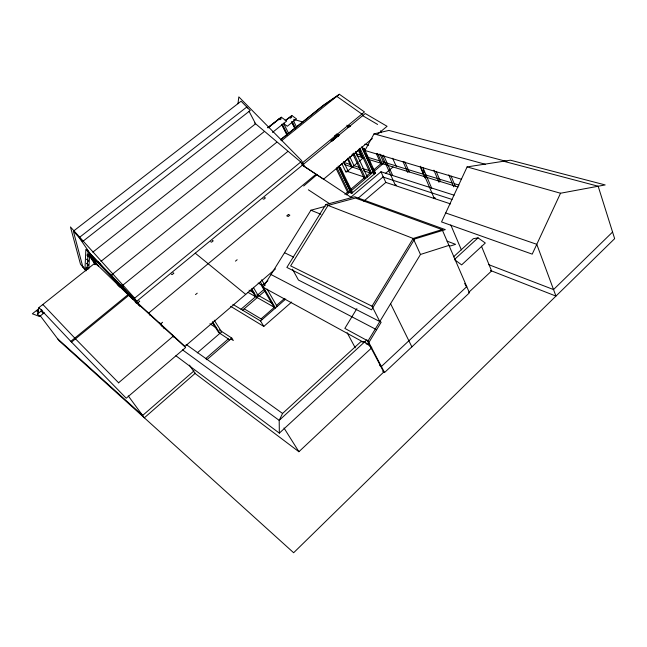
<?xml version="1.0" encoding="UTF-8"?>
<svg xmlns="http://www.w3.org/2000/svg" width="647" height="647" viewBox="0 0 647 647"><rect width="100%" height="100%" fill="white"/><g stroke="black" fill="none" stroke-linecap="round" stroke-linejoin="round"><path stroke-width="0.97" d="M87.199 268.465L88.097 251.723L139.097 305.416M88.809 268.707L89.707 254.061L132.465 299.092M89.707 254.061L97.058 265.019M237.95 103.787L238.824 96.88L301.397 160.375L304.648 166.635M44.295 312.727L39.613 316.464L37.502 313.973L38.949 307.568L95.246 262.892L128.761 295.372L185.649 347.512L126.222 398.22L71.526 342.101L38.949 307.568M41.586 309.46L41.182 311.029L43.292 313.528M42.751 304.899L42.864 304.462L75.505 338.85L118.692 382.887M467.142 166.861L441.537 221.929L532.214 254.142L560.528 193.235L605.163 184.937L510.402 160.197L467.085 166.91L560.528 193.235M279.35 433.134L371.774 347.771L364.714 341.826L360.8 341.745L282.569 413.457L279.189 420.356L279.35 433.134L175.895 355.753M94.333 264.647L95.246 262.892M506.876 161.532L388.887 130.427L374.031 133.872L364.916 150.484L461.4 179.227M379.805 321.543L372.009 306.185L413.19 238.452L442.119 229.58L469.439 292.8L384.544 372.535L382.83 371.556M414.622 239.01L371.572 309.824L286.856 267.429L325.781 204.557L354.774 196.777L445.314 229.62L414.622 239.01L325.781 204.557M384.544 372.535L368.014 340.985L420.477 254.465L448.953 245.391M356.877 308.635L344.835 328.401L368.014 340.985M325.15 206.385L310.9 210.226L263.119 287.252L364.115 342.587M395.543 184.816L395.535 185.398L396.522 185.139M612.572 232.038L553.533 289.565L488.76 264.672M189.466 365.134L195.062 373.473L298.898 451.719L383.744 372.074L366.849 339.869L279.189 420.356L182.551 349.865M468.654 292.46L491.599 270.931L481.441 246.127M466.778 286.629L381.382 366.501L379.668 365.531M478.052 237.853L454.42 259.552L461.634 264.882L485.307 243.021L478.052 237.853L473.329 238.694L453.523 256.843M195.491 373.06L144.346 417.816L128.243 395.891M230.68 306.354L263.798 326.42L291.643 302.068M232.904 304.365L260.547 320.969L285.748 299.027M194.084 370.812L142.623 415.463L57.64 338.777M206.862 359.732L231.804 338.09L233.324 340.516L230.793 338.858M261.04 318.898L274.724 306.993M276.245 305.667L284.607 298.396M205.495 358.753L228.351 338.939M197.27 352.858L219.891 333.367M241.007 309.234L255.614 296.69M257.579 295L264.477 289.072M253.333 287.317L258.388 295.946L256.762 297.345L251.691 288.724M242.609 310.196L257.239 297.612M259.212 295.914L265.27 290.705M275.468 268.917L184.953 346.38L136.194 301.696L134.099 298.631L85.865 249.33L85.048 267.478L86.771 269.621M267.882 280.677L262.391 285.384L258.153 283.071M303.678 186.004L316.884 174.73M385.426 173.493L393.053 166.975M357.977 198.354L383.509 176.534M118.595 382.765L173.234 336.181M351.151 193.008L352.518 192.604L340.637 167.945L340.007 167.735L339.254 168.366L351.151 193.008L351.782 193.235L375.47 173.089L364.083 148.349L362.514 148.939L373.917 173.663L374.564 173.865L363.153 149.125L362.514 148.939M373.917 173.663L374.831 172.886L375.47 173.089M363.76 201.209L385.838 182.43L450.587 203.918M344.851 194.343L348.143 191.552M350.189 189.814L364.973 177.27M366.153 176.275L370.715 172.401M373.311 170.201L381.358 163.376M346.355 194.884L384.617 162.405M350.237 197.731L380.97 171.77L454.065 195.184M357.613 162.672L347.245 171.374L364.043 176.963M359.061 161.467L363.379 157.836M339.254 168.366L340.637 167.945M363.153 149.125L364.083 148.349M161.782 326.177L159.542 322.837L160.82 323.743L162.607 322.246M195.491 294.628L197.23 293.172M235.468 261.137L237.15 259.73M338.494 166.877L354.087 153.873M355.858 152.393L360.242 148.737L359.222 148.43M359.562 150.144L360.153 149.651L360.46 150.314L359.869 150.808L357.993 150.241M372.357 138.563L323.54 179.211L302.303 165.106L300.758 162.009L254.667 122.995M377.775 134.042L387.076 126.302L365.256 113.516L136.194 301.696M148.923 313.658L148.034 312.339L148.859 312.922L315.995 174.253M139.881 306.29L137.14 302.238L137.94 302.804L139.703 301.356L138.903 300.798M134.099 298.631L300.758 162.009M301.534 163.562L364.471 111.939L339.36 94.26L323.832 104.895L280.766 139.485M348.968 125.866L347.528 127.047L348.652 127.354L350.092 126.173M336.755 136.048L332.437 139.598L333.391 139.881L339.465 134.9L336.472 134.042M332.485 140.634L333.068 140.148M71.526 342.101L128.761 295.372M70.935 341.228L128.252 294.466M122.922 285.133L287.705 151.552M112.319 274.32L276.714 142.283M280.377 139.962L322.764 105.914L336.78 96.322L361.883 114.066L362.635 115.659L377.613 124.45M281.534 140.755L339.36 94.26M285.101 120.601L291.902 115.578L296.488 118.878L287.292 126.246L283.475 123.464M285.739 120.496L291.902 115.578M272.468 132.417L286.645 121.086L281.324 117.212L267.858 127.516M38.464 310.107L36.895 311.344L38.723 311.967M268.076 127.734L279.059 119.016M267.963 127.847L281.324 117.212M100.981 261.339L264.122 131.689M37.502 313.973L42.184 310.228M39.402 308.207L32.35 313.803L39.613 316.464M279.261 119.161L280.232 118.385L281.267 118.789L280.062 119.744L278.962 119.072M92.82 252.152L255.581 123.771L249.022 111.235M73.37 231.189L241.096 101.207L250.252 110.5L82.662 241.493L73.37 231.189L82.897 267.195M290.6 116.597L291.708 117.261L290.519 118.207L289.403 117.552M503.9 161.329L598.168 186.239L614.65 238.654L293.641 552.74L59.241 340.896L39.92 315.34M346.768 125.267L350.585 126.311M374.031 133.872L485.266 164.249M293.609 119.363L303.111 122.057M280.644 118.328L280.232 118.385M335.85 134.422L338.664 135.231L338.349 134.576L336.61 136.007L336.917 136.663L335.049 136.113M334.742 135.466L337.726 136.331M364.811 144.176L368.669 145.292M358.575 149.756L360.46 150.314M355.057 153.371L361.73 155.409M367.456 157.156L379.854 160.941M382.717 161.815L423.251 174.205M425.184 174.795L452.229 183.052M454.162 183.643L458.99 185.123M351.936 154.31L353.844 154.9M356.707 155.781L363.865 157.989M368.111 159.291L458.157 187.023M352.72 154.641L354.588 155.215M343.614 162.348L350.229 164.484M353.739 165.608L359.643 167.516M362.312 168.374L369.971 170.84M372.809 172.425L375.309 173.234M382.943 177.019L452.043 199.454M344.43 164.564L360.751 169.862M363.46 170.743L371.661 173.404L360.007 148.236M445.702 212.968L536.784 244.315L555.951 296.083L490.426 270.47M349.412 192.296L351.855 193.17M442.136 229.612L355.454 198.055L328.045 205.439L290.64 265.877L372.009 306.185M447.085 241.145L455.585 244.34L450.417 245.981L448.549 245.27M308.36 189.797L329.735 203.813M310.9 210.226L320.896 214.262M264.494 197.529L265.432 197.917L263.83 199.227L262.9 198.839M284.526 252.734L293.592 257.094M212.337 240.385L213.219 240.838L211.561 242.204L210.679 241.752M271.012 274.53L376.627 329.735M365.887 343.557L367.666 344.527L381.172 322.238L298.453 280.046L292.476 269.209M249.046 290.188L254.166 293.075M257.134 294.741L272.144 303.217M256.972 295.145L258.388 295.946M247.955 292.339L275.468 307.972L260.458 282.06M244.194 308.837L262.164 319.561M173 272.71L173.841 273.22L172.126 274.635L171.285 274.118M209.911 323.759L216.648 328.175M219.293 329.905L231.804 338.09M229.758 339.869L218.654 332.542L212.265 322.441M302.319 165.114L351.426 197.594M99.226 263.175L100.317 263.911M111.308 275.501L115.126 280.183M149.813 314.976L150.686 315.599M186.11 344.414L282.569 413.457M99.177 263.094L100.35 263.944M195.232 253.155L245.706 294.393M135.223 301.995L136.598 303.451M82.622 266.135L86.31 270.729M85.792 270.802L80.479 264.17L70.458 226.951L134.018 297.434L138.207 303.548M94.818 263.944L87.976 254.02L89.027 254.724L95.869 264.663M90.451 254.02L79.177 237.619L246.814 107.006L247.364 108.065M91.098 255.525L98.368 266.095M102.04 266.402L98.312 261.849L99.913 264.162M116.662 282.432L119.946 287.236M112.441 276.277L110.411 274.182L112.974 277.911M114.511 280.167L118.498 285.998M126.521 292.185L122.137 285.772L120.981 284.971L123.043 287.098L122.154 286.597L124.531 290.082M137.94 302.804L140.14 306.047M148.859 312.922L150.638 315.558M160.82 323.743L164.192 328.765M172.345 334.855L174.027 337.37M214.238 320.184L221.678 332L220.012 333.44L212.548 321.624M283.984 427.982L298.898 451.719M260.547 320.969L263.798 326.42M251.295 289.654L255.347 296.536M260.895 284.575L273.972 307.123M261.679 279.771L265.084 285.667M267.098 289.144L277.134 306.524M347.148 332.712L355.252 347.827M281.736 124.305L287.09 134.883M281.663 124.426L287.074 135.118M283.483 123.173L288.805 133.711M282.286 124.135L287.616 134.673M292.29 121.773L295.404 128.009M291.748 121.968L294.886 128.252M291.579 121.903L295.048 128.866M293.479 120.819L296.585 127.055M390.602 303.734L411.88 346.865M336.885 167.516L349.04 192.612L347.528 192.07L336.246 168.802M340.007 167.735L341.705 171.261M347.649 183.578L351.895 192.385M339.877 168.576L351.782 193.235M338.114 166.085L350.375 191.48M341.875 163.634L345.781 171.779M343.638 161.677L347.965 170.727M338.308 135.854L338.616 136.509M348.029 158.062L352.316 167.12M347.342 158.62L351.208 166.764M349.736 156.639L354.014 165.697M352.744 153.792L364.107 178.006L365.636 178.515L353.715 153.072M355.486 151.592L367.375 177.043M359.295 149.57L370.124 172.903M359.174 150.023L362.959 158.191L361.843 157.844L358.47 150.597M361.77 146.764L373.384 171.94M363.444 148.163L364.285 149.991M366.396 154.568L368.078 158.232M368.927 160.068L370.189 162.809M372.3 167.395L374.831 172.886M413.19 238.452L420.477 254.465M380.97 171.77L385.838 182.43M377.589 153.412L382.482 164.217L380.929 163.74L376.449 153.849M379.846 154.002L383.906 163.004M383.542 155.199L392.64 175.426M381.698 154.94L395.366 185.268M380.46 130.848L381.269 132.675M392.64 158.264L396.425 166.78M404.787 161.71L409.236 171.884M402.944 161.394L407.812 172.506M464.7 283.321L465.889 286.063M422.798 167.403L431.759 188.39M423.292 169.959L424.472 172.717M425.257 174.553L426.438 177.31M420.477 166.222L434.153 198.136M420.243 166.902L424.966 177.917M450.797 224.962L461.392 249.888M436.207 171.423L440.51 181.67M433.927 170.185L439.014 182.292M448.767 174.852L453.709 186.846M451.064 176.057L455.237 186.215M347.188 170.525A1.213 0.598 -25.8 0 1 347.9 171.164A1.213 0.598 -25.8 0 1 346.291 172.005A1.213 0.598 -25.8 0 1 345.999 171.14M332.275 141.062A1.237 0.574 -26 0 1 331.005 140.949A1.237 0.574 -26 0 1 332.089 139.881A1.237 0.574 -26 0 1 333.278 140.067M435.407 198.039A0.817 0.445 -22.8 0 1 434.355 198.305A0.817 0.445 -22.8 0 1 434.323 197.683M288.36 214.521L286.742 215.872L288.238 216.502L289.848 215.152L288.36 214.521M87.677 250.729L86.625 250.025L88.59 252.055L87.677 250.729M87.96 255.646L86.924 254.934L88.857 256.94L87.96 255.646M87.733 259.876L86.714 259.18L88.615 261.153L87.733 259.876M87.507 263.968L86.512 263.272L88.372 265.213L87.507 263.968M87.296 267.915L86.31 267.219L88.146 269.136L87.296 267.915"/></g></svg>
